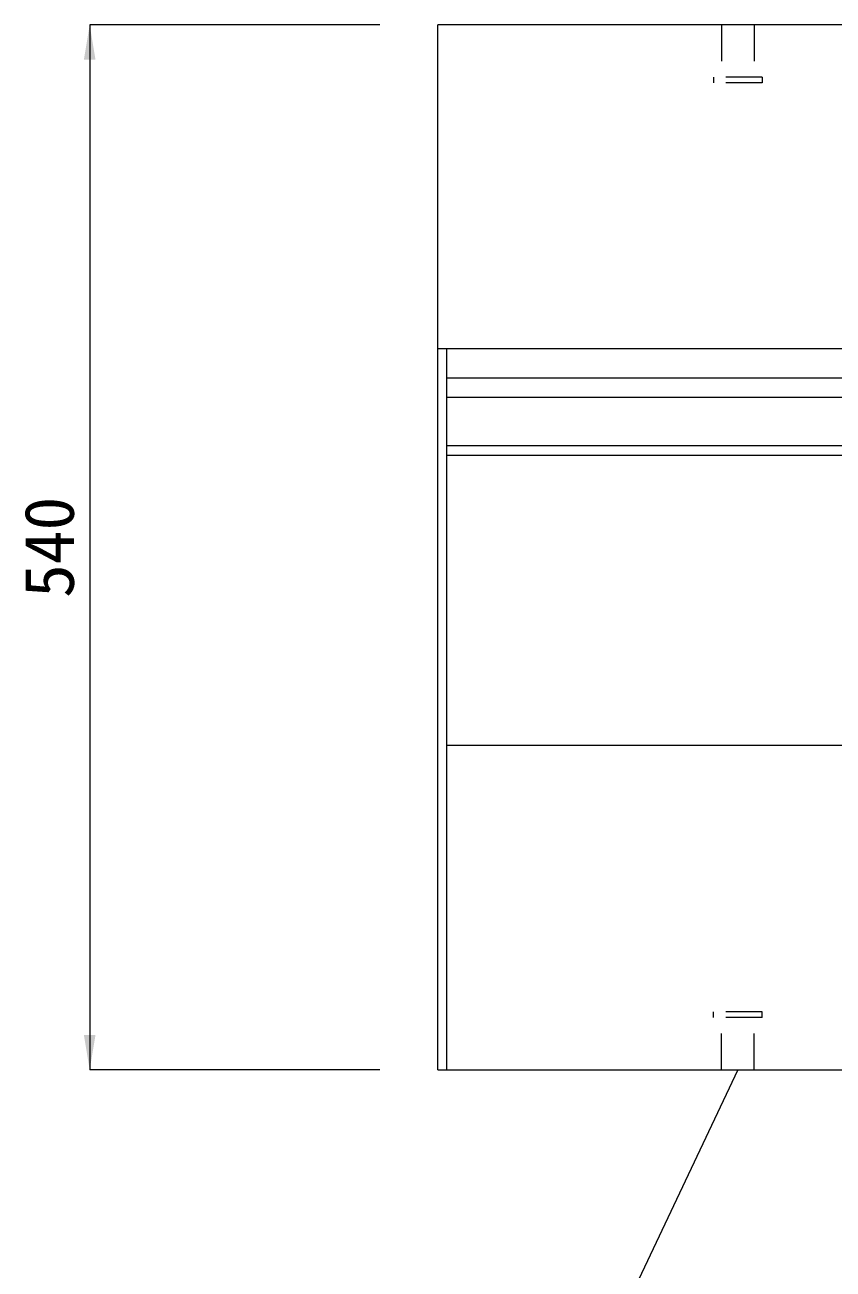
# Model space of a CAD drawing. Units: millimetres at full size; details may follow other scales. Extents: x 50430 to 101606, y 69050 to 91573.
# Drawn here: x 94842 to 95260, y 72006 to 72649 of the extents above; entities that cross this region are included whole.
import ezdxf
from ezdxf.enums import TextEntityAlignment as Align

# ---------------------------------------------------------------- set-up
doc = ezdxf.new("R2010")
doc.units = ezdxf.units.MM
doc.header["$LTSCALE"] = 50
doc.linetypes.add('USER1', pattern=[0.675, 0.375, -0.3])
for name, color, linetype, lineweight in [('インサート', 3, 'USER1', 9), ('寸法線', 7, 'Continuous', 13), ('本体', 2, 'Continuous', 9)]:
    doc.layers.add(name, color=color, linetype=linetype, lineweight=lineweight)
doc.styles.add('ＭＳ ゴシック', font='')
doc.styles.get('ＭＳ ゴシック').set_extended_font_data('MS Gothic')

# ---------------------------------------------------------------- blocks, each defined once
blk = doc.blocks.new('filled_arrow')
at = {"color": 0, "linetype": 'Continuous', "lineweight": -2}
blk.add_solid([(7.5, 1.25), (0, 0), (7.5, -1.25)], dxfattribs=at)

msp = doc.modelspace()

# ---------------------------------------------------------------- linework, layer by layer
at = {"layer": 'インサート'}
for p, q in [((95202.49, 72648.65), (95202.49, 72621.65)), ((95219.49, 72648.65), (95219.49, 72621.65)), ((95223.49, 72621.65), (95198.49, 72621.65)), ((95198.49, 72621.65), (95198.49, 72618.64)), ((95223.49, 72621.65), (95223.49, 72618.64)), ((95223.49, 72618.64), (95198.49, 72618.64)), ((95223.49, 72138.64), (95198.49, 72138.64)), ((95198.49, 72135.64), (95198.49, 72138.64)), ((95223.49, 72135.64), (95223.49, 72138.64)), ((95223.49, 72135.64), (95198.49, 72135.64)), ((95202.49, 72108.64), (95202.49, 72135.64)), ((95219.49, 72108.64), (95219.49, 72135.64))]:
    msp.add_line(p, q, dxfattribs=at)
at = {"layer": '寸法線'}
for p, q in [((94875.99, 72648.65), (94875.99, 72108.64)), ((95025.99, 72648.65), (94875.99, 72648.65)), ((95025.99, 72108.64), (94875.99, 72108.64))]:
    msp.add_line(p, q, dxfattribs=at)
msp.add_lwpolyline([(95210.99, 72108.64), (95143.16, 71965.18), (94938.34, 71965.18)], dxfattribs=at)
at = {"layer": '本体', "lineweight": 20}
for p, q in [((95055.99, 72108.64), (95055.99, 72648.65)), ((96053.99, 72648.65), (95055.99, 72648.65)), ((95055.99, 72108.64), (96053.99, 72108.64))]:
    msp.add_line(p, q, dxfattribs=at)
at = {"layer": '本体'}
for p, q in [((96053.99, 72481.15), (95055.99, 72481.15)), ((96049.49, 72466.15), (95060.49, 72466.15)), ((96049.49, 72456.15), (95060.49, 72456.15)), ((96049.49, 72426.15), (95060.49, 72426.15)), ((96049.49, 72276.15), (95060.49, 72276.15))]:
    msp.add_line(p, q, dxfattribs=at)
at = {"layer": '本体', "color": 4, "lineweight": 5}
msp.add_line((95060.49, 72108.64), (95060.49, 72481.15), dxfattribs=at)
at = {"layer": '本体', "color": 4}
msp.add_line((96049.49, 72431.15), (95060.49, 72431.15), dxfattribs=at)

# ---------------------------------------------------------------- block references
at = {"layer": '寸法線'}
for p, xscale, yscale, rotation in [((94875.99, 72648.65), 2.4, 2.4, 270), ((94875.99, 72108.64), 2.4, 2.4, 90), ((95210.99, 72108.64), 0.16, 0.16, 244.7)]:
    msp.add_blockref('filled_arrow', p, dxfattribs=dict(at, xscale=xscale, yscale=yscale, rotation=rotation))

# ---------------------------------------------------------------- texts
at = {"layer": '寸法線', "style": 'ＭＳ ゴシック'}
msp.add_text('540', height=25.63, rotation=90, dxfattribs=at).set_placement((94854.99, 72378.64), align=Align.MIDDLE_CENTER)

doc.saveas('drawing.dxf')
